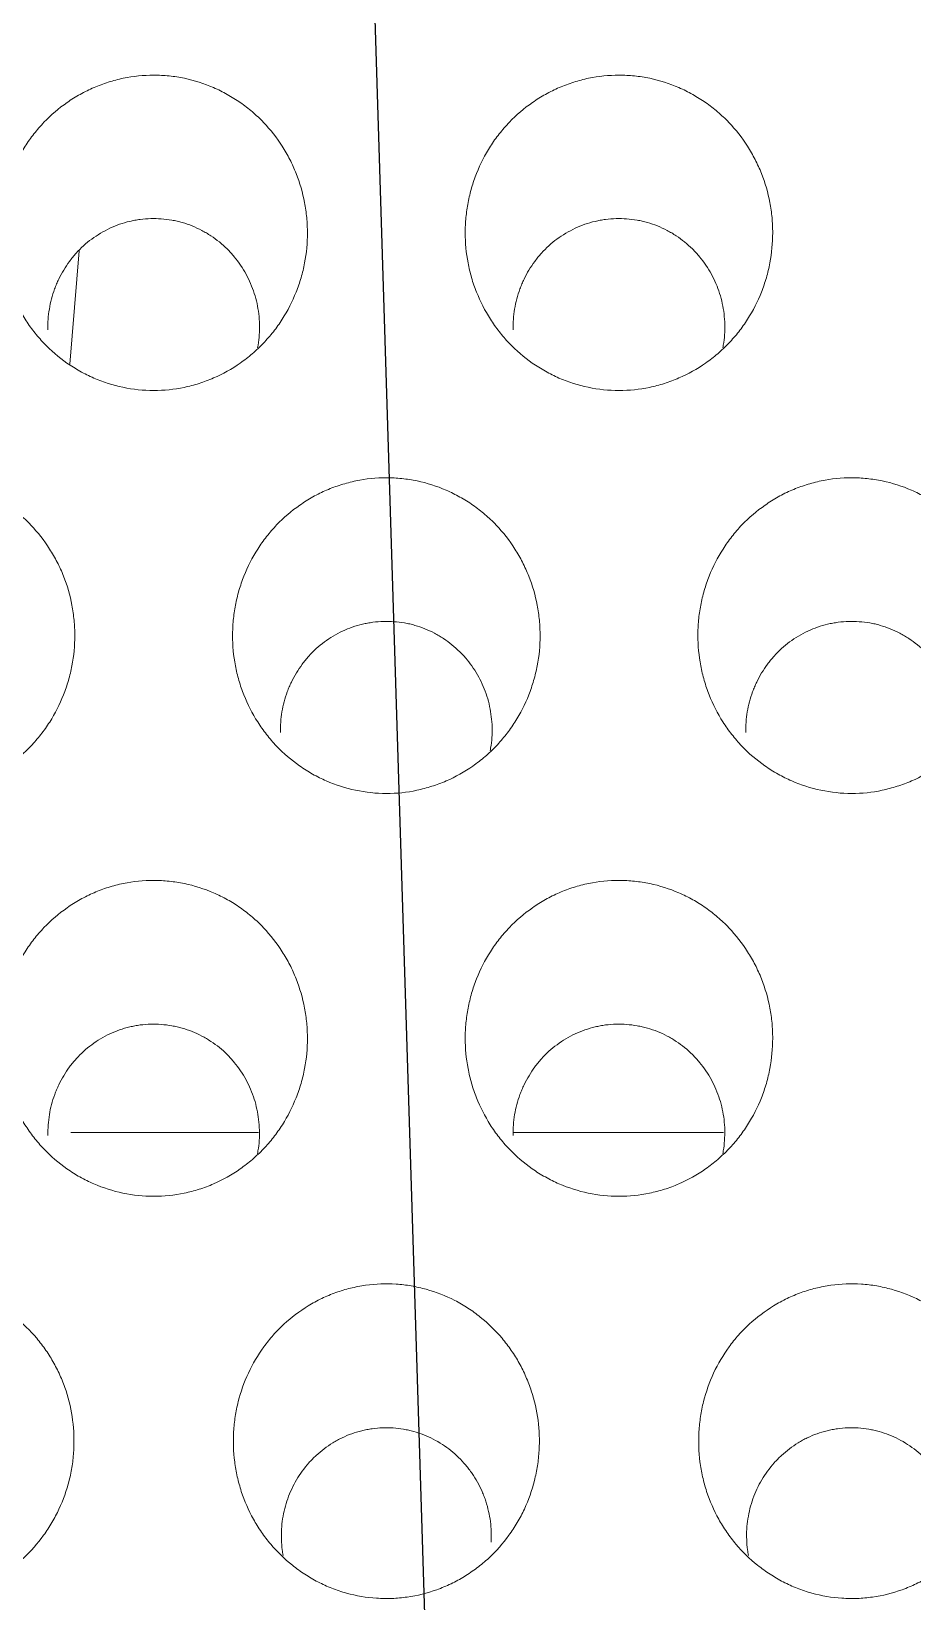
# Model space of a CAD drawing. Header units: inches. Extents: x 3778 to 56227, y -16914 to 35091.
# Drawn here: x 43046.24 to 43051.9, y -12658.7 to -12648.61 of the extents above; entities that cross this region are included whole.
import ezdxf

# ---------------------------------------------------------------- set-up
doc = ezdxf.new("R2010")
doc.units = ezdxf.units.IN
doc.header["$LTSCALE"] = 100
doc.header["$MEASUREMENT"] = 0
doc.linetypes.add('DH-HID2', pattern=[1.2, 0.8, -0.4])
doc.layers.add('2-con', color=2, linetype='Continuous')
doc.layers.add('FU-FURM', color=251, linetype='DH-HID2')
doc.layers.add('mark-B', color=2, linetype='Continuous', lineweight=20)

# ---------------------------------------------------------------- blocks, each defined once
blk = doc.blocks.new('cjscjdeh')
at = {"layer": 'FU-FURM', "color": 8}
blk.add_line((150890.7, 68218.259), (150896.858, 68019.703), dxfattribs=at)
blk = doc.blocks.new('무풍1WAY 대형')
at = {"layer": 'mark-B'}
for p, q in [((-365.283, -423.268), (-366.634, -423.268)), ((-362.442, -423.268), (-363.647, -423.268)), ((-362.437, -428.203), (-362.497, -428.929))]:
    blk.add_line(p, q, dxfattribs=at)
for points, knots in [([(-368.436, -421.226), (-368.44, -421.291), (-368.435, -421.42), (-368.407, -421.546), (-368.382, -421.623), (-368.376, -421.639), (-368.365, -421.669), (-368.346, -421.714), (-368.311, -421.787), (-368.277, -421.842), (-368.249, -421.882), (-368.239, -421.895), (-368.22, -421.921), (-368.209, -421.934), (-368.156, -421.997), (-368.11, -422.042), (-368.034, -422.103), (-368.007, -422.122), (-367.966, -422.149), (-367.952, -422.158), (-367.924, -422.174), (-367.909, -422.182), (-367.836, -422.22), (-367.776, -422.243), (-367.697, -422.265), (-367.681, -422.269), (-367.649, -422.276), (-367.633, -422.28), (-367.584, -422.288), (-367.551, -422.292), (-367.453, -422.298), (-367.388, -422.296), (-367.306, -422.284), (-367.29, -422.282), (-367.258, -422.275), (-367.209, -422.265), (-367.131, -422.241), (-367.071, -422.216), (-367.027, -422.195), (-367.012, -422.187), (-366.983, -422.171), (-366.969, -422.163), (-366.899, -422.12), (-366.847, -422.081), (-366.787, -422.026), (-366.775, -422.014), (-366.752, -421.991), (-366.741, -421.979), (-366.708, -421.942), (-366.688, -421.917), (-366.631, -421.838), (-366.598, -421.782), (-366.542, -421.663), (-366.521, -421.602), (-366.497, -421.508), (-366.491, -421.476), (-366.481, -421.412), (-366.477, -421.379), (-366.472, -421.282), (-366.474, -421.217), (-366.486, -421.121), (-366.492, -421.089), (-366.503, -421.041), (-366.507, -421.025), (-366.515, -420.994), (-366.52, -420.978), (-366.545, -420.901), (-366.571, -420.842), (-366.61, -420.771), (-366.619, -420.757), (-366.636, -420.729), (-366.645, -420.715), (-366.673, -420.675), (-366.692, -420.649), (-366.755, -420.574), (-366.801, -420.529), (-366.865, -420.478), (-366.879, -420.468), (-366.905, -420.448), (-366.946, -420.421), (-367.016, -420.38), (-367.076, -420.353), (-367.121, -420.335), (-367.137, -420.329), (-367.168, -420.319), (-367.184, -420.314), (-367.263, -420.292), (-367.328, -420.281), (-367.426, -420.275), (-367.458, -420.274), (-367.508, -420.276), (-367.525, -420.277), (-367.557, -420.28), (-367.574, -420.282), (-367.655, -420.293), (-367.718, -420.309), (-367.795, -420.337), (-367.811, -420.343), (-367.841, -420.356), (-367.886, -420.376), (-367.958, -420.415), (-368.012, -420.452), (-368.051, -420.481), (-368.064, -420.491), (-368.089, -420.513), (-368.101, -420.523), (-368.161, -420.579), (-368.205, -420.628), (-368.262, -420.707), (-368.28, -420.734), (-368.313, -420.791), (-368.328, -420.82), (-368.369, -420.908), (-368.391, -420.969), (-368.415, -421.064), (-368.421, -421.096), (-368.431, -421.16), (-368.435, -421.193), (-368.436, -421.226)], [0, 0, 0, 0, 0.03125, 0.0625, 0.0625, 0.070312, 0.070312, 0.078125, 0.09375, 0.109375, 0.109375, 0.117187, 0.117187, 0.125, 0.125, 0.15625, 0.15625, 0.171875, 0.171875, 0.179687, 0.179687, 0.1875, 0.1875, 0.21875, 0.21875, 0.226562, 0.226562, 0.234375, 0.234375, 0.25, 0.25, 0.28125, 0.28125, 0.289062, 0.289062, 0.296875, 0.3125, 0.328125, 0.328125, 0.335937, 0.335937, 0.34375, 0.34375, 0.375, 0.375, 0.382812, 0.382812, 0.390625, 0.390625, 0.40625, 0.40625, 0.4375, 0.4375, 0.46875, 0.46875, 0.484375, 0.484375, 0.5, 0.5, 0.53125, 0.53125, 0.546875, 0.546875, 0.554687, 0.554687, 0.5625, 0.5625, 0.59375, 0.59375, 0.601562, 0.601562, 0.609375, 0.609375, 0.625, 0.625, 0.65625, 0.65625, 0.664062, 0.664062, 0.671875, 0.6875, 0.703125, 0.703125, 0.710937, 0.710937, 0.71875, 0.71875, 0.75, 0.75, 0.765625, 0.765625, 0.773437, 0.773437, 0.78125, 0.78125, 0.8125, 0.8125, 0.820312, 0.820312, 0.828125, 0.84375, 0.859375, 0.859375, 0.867187, 0.867187, 0.875, 0.875, 0.90625, 0.90625, 0.921875, 0.921875, 0.9375, 0.9375, 0.96875, 0.96875, 0.984375, 0.984375, 1, 1, 1, 1]), ([(-365.449, -421.226), (-365.453, -421.291), (-365.448, -421.42), (-365.42, -421.546), (-365.394, -421.623), (-365.389, -421.639), (-365.377, -421.669), (-365.359, -421.714), (-365.323, -421.787), (-365.289, -421.842), (-365.261, -421.882), (-365.252, -421.895), (-365.232, -421.921), (-365.222, -421.934), (-365.169, -421.997), (-365.122, -422.042), (-365.046, -422.103), (-365.02, -422.122), (-364.979, -422.149), (-364.965, -422.158), (-364.936, -422.174), (-364.922, -422.182), (-364.849, -422.22), (-364.788, -422.243), (-364.709, -422.265), (-364.693, -422.269), (-364.661, -422.276), (-364.645, -422.28), (-364.596, -422.288), (-364.564, -422.292), (-364.466, -422.298), (-364.4, -422.296), (-364.319, -422.284), (-364.302, -422.282), (-364.27, -422.275), (-364.222, -422.265), (-364.144, -422.241), (-364.083, -422.216), (-364.039, -422.195), (-364.024, -422.187), (-363.995, -422.171), (-363.981, -422.163), (-363.911, -422.12), (-363.859, -422.081), (-363.799, -422.026), (-363.788, -422.014), (-363.765, -421.991), (-363.753, -421.979), (-363.721, -421.942), (-363.701, -421.917), (-363.643, -421.838), (-363.61, -421.782), (-363.555, -421.663), (-363.533, -421.602), (-363.51, -421.508), (-363.503, -421.476), (-363.493, -421.412), (-363.49, -421.379), (-363.484, -421.282), (-363.486, -421.217), (-363.499, -421.121), (-363.504, -421.089), (-363.515, -421.041), (-363.519, -421.025), (-363.528, -420.994), (-363.532, -420.978), (-363.558, -420.901), (-363.584, -420.842), (-363.623, -420.771), (-363.631, -420.757), (-363.648, -420.729), (-363.657, -420.715), (-363.685, -420.675), (-363.705, -420.649), (-363.768, -420.574), (-363.814, -420.529), (-363.878, -420.478), (-363.891, -420.468), (-363.918, -420.448), (-363.958, -420.421), (-364.029, -420.38), (-364.088, -420.353), (-364.134, -420.335), (-364.149, -420.329), (-364.181, -420.319), (-364.196, -420.314), (-364.276, -420.292), (-364.34, -420.281), (-364.438, -420.275), (-364.471, -420.274), (-364.52, -420.276), (-364.537, -420.277), (-364.57, -420.28), (-364.586, -420.282), (-364.667, -420.293), (-364.731, -420.309), (-364.808, -420.337), (-364.823, -420.343), (-364.854, -420.356), (-364.899, -420.376), (-364.97, -420.415), (-365.024, -420.452), (-365.063, -420.481), (-365.076, -420.491), (-365.102, -420.513), (-365.114, -420.523), (-365.174, -420.579), (-365.217, -420.628), (-365.274, -420.707), (-365.292, -420.734), (-365.326, -420.791), (-365.341, -420.82), (-365.382, -420.908), (-365.403, -420.969), (-365.427, -421.064), (-365.434, -421.096), (-365.444, -421.16), (-365.447, -421.193), (-365.449, -421.226)], [0, 0, 0, 0, 0.03125, 0.0625, 0.0625, 0.070313, 0.070313, 0.078125, 0.09375, 0.109375, 0.109375, 0.117188, 0.117188, 0.125, 0.125, 0.15625, 0.15625, 0.171875, 0.171875, 0.179688, 0.179688, 0.1875, 0.1875, 0.21875, 0.21875, 0.226563, 0.226563, 0.234375, 0.234375, 0.25, 0.25, 0.28125, 0.28125, 0.289063, 0.289063, 0.296875, 0.3125, 0.328125, 0.328125, 0.335938, 0.335938, 0.34375, 0.34375, 0.375, 0.375, 0.382813, 0.382813, 0.390625, 0.390625, 0.40625, 0.40625, 0.4375, 0.4375, 0.46875, 0.46875, 0.484375, 0.484375, 0.5, 0.5, 0.53125, 0.53125, 0.546875, 0.546875, 0.554688, 0.554688, 0.5625, 0.5625, 0.59375, 0.59375, 0.601563, 0.601563, 0.609375, 0.609375, 0.625, 0.625, 0.65625, 0.65625, 0.664063, 0.664063, 0.671875, 0.6875, 0.703125, 0.703125, 0.710938, 0.710938, 0.71875, 0.71875, 0.75, 0.75, 0.765625, 0.765625, 0.773438, 0.773438, 0.78125, 0.78125, 0.8125, 0.8125, 0.820313, 0.820313, 0.828125, 0.84375, 0.859375, 0.859375, 0.867188, 0.867188, 0.875, 0.875, 0.90625, 0.90625, 0.921875, 0.921875, 0.9375, 0.9375, 0.96875, 0.96875, 0.984375, 0.984375, 1, 1, 1, 1]), ([(-362.461, -421.226), (-362.465, -421.291), (-362.46, -421.42), (-362.432, -421.546), (-362.407, -421.623), (-362.401, -421.639), (-362.39, -421.669), (-362.371, -421.714), (-362.335, -421.787), (-362.301, -421.842), (-362.274, -421.882), (-362.264, -421.895), (-362.244, -421.921), (-362.234, -421.934), (-362.181, -421.997), (-362.135, -422.042), (-362.059, -422.103), (-362.032, -422.122), (-361.991, -422.149), (-361.977, -422.158), (-361.949, -422.174), (-361.934, -422.182), (-361.861, -422.22), (-361.801, -422.243), (-361.722, -422.265), (-361.706, -422.269), (-361.674, -422.276), (-361.657, -422.28), (-361.609, -422.288), (-361.576, -422.292), (-361.478, -422.298), (-361.413, -422.296), (-361.331, -422.284), (-361.315, -422.282), (-361.282, -422.275), (-361.234, -422.265), (-361.156, -422.241), (-361.096, -422.216), (-361.051, -422.195), (-361.037, -422.187), (-361.008, -422.171), (-360.994, -422.163), (-360.924, -422.12), (-360.872, -422.081), (-360.812, -422.026), (-360.8, -422.014), (-360.777, -421.991), (-360.766, -421.979), (-360.733, -421.942), (-360.713, -421.917), (-360.656, -421.838), (-360.623, -421.782), (-360.567, -421.663), (-360.546, -421.602), (-360.522, -421.508), (-360.516, -421.476), (-360.506, -421.412), (-360.502, -421.379), (-360.497, -421.282), (-360.499, -421.217), (-360.511, -421.121), (-360.517, -421.089), (-360.528, -421.041), (-360.532, -421.025), (-360.54, -420.994), (-360.545, -420.978), (-360.57, -420.901), (-360.596, -420.842), (-360.635, -420.771), (-360.644, -420.757), (-360.661, -420.729), (-360.67, -420.715), (-360.698, -420.675), (-360.717, -420.649), (-360.78, -420.574), (-360.826, -420.529), (-360.89, -420.478), (-360.903, -420.468), (-360.93, -420.448), (-360.971, -420.421), (-361.041, -420.38), (-361.101, -420.353), (-361.146, -420.335), (-361.162, -420.329), (-361.193, -420.319), (-361.209, -420.314), (-361.288, -420.292), (-361.353, -420.281), (-361.451, -420.275), (-361.483, -420.274), (-361.533, -420.276), (-361.549, -420.277), (-361.582, -420.28), (-361.599, -420.282), (-361.68, -420.293), (-361.743, -420.309), (-361.82, -420.337), (-361.836, -420.343), (-361.866, -420.356), (-361.911, -420.376), (-361.983, -420.415), (-362.037, -420.452), (-362.076, -420.481), (-362.089, -420.491), (-362.114, -420.513), (-362.126, -420.523), (-362.186, -420.579), (-362.229, -420.628), (-362.287, -420.707), (-362.305, -420.734), (-362.338, -420.791), (-362.353, -420.82), (-362.394, -420.908), (-362.416, -420.969), (-362.44, -421.064), (-362.446, -421.096), (-362.456, -421.16), (-362.46, -421.193), (-362.461, -421.226)], [0, 0, 0, 0, 0.03125, 0.0625, 0.0625, 0.070313, 0.070313, 0.078125, 0.09375, 0.109375, 0.109375, 0.117188, 0.117188, 0.125, 0.125, 0.15625, 0.15625, 0.171875, 0.171875, 0.179688, 0.179688, 0.1875, 0.1875, 0.21875, 0.21875, 0.226563, 0.226563, 0.234375, 0.234375, 0.25, 0.25, 0.28125, 0.28125, 0.289063, 0.289063, 0.296875, 0.3125, 0.328125, 0.328125, 0.335938, 0.335938, 0.34375, 0.34375, 0.375, 0.375, 0.382813, 0.382813, 0.390625, 0.390625, 0.40625, 0.40625, 0.4375, 0.4375, 0.46875, 0.46875, 0.484375, 0.484375, 0.5, 0.5, 0.53125, 0.53125, 0.546875, 0.546875, 0.554688, 0.554688, 0.5625, 0.5625, 0.59375, 0.59375, 0.601563, 0.601563, 0.609375, 0.609375, 0.625, 0.625, 0.65625, 0.65625, 0.664063, 0.664063, 0.671875, 0.6875, 0.703125, 0.703125, 0.710938, 0.710938, 0.71875, 0.71875, 0.75, 0.75, 0.765625, 0.765625, 0.773438, 0.773438, 0.78125, 0.78125, 0.8125, 0.8125, 0.820313, 0.820313, 0.828125, 0.84375, 0.859375, 0.859375, 0.867188, 0.867188, 0.875, 0.875, 0.90625, 0.90625, 0.921875, 0.921875, 0.9375, 0.9375, 0.96875, 0.96875, 0.984375, 0.984375, 1, 1, 1, 1]), ([(-366.793, -420.552), (-366.791, -420.564), (-366.789, -420.576), (-366.782, -420.631), (-366.78, -420.675), (-366.784, -420.742), (-366.787, -420.765), (-366.794, -420.809), (-366.798, -420.831), (-366.814, -420.895), (-366.829, -420.937), (-366.867, -421.019), (-366.89, -421.057), (-366.929, -421.111), (-366.943, -421.129), (-366.965, -421.154), (-366.973, -421.162), (-366.989, -421.178), (-366.997, -421.186), (-367.038, -421.224), (-367.074, -421.251), (-367.122, -421.28), (-367.131, -421.286), (-367.151, -421.297), (-367.161, -421.302), (-367.192, -421.317), (-367.233, -421.334), (-367.287, -421.35), (-367.32, -421.357), (-367.342, -421.362), (-367.353, -421.364), (-367.409, -421.371), (-367.454, -421.373), (-367.521, -421.369), (-367.544, -421.366), (-367.577, -421.36), (-367.588, -421.358), (-367.61, -421.353), (-367.621, -421.35), (-367.675, -421.335), (-367.717, -421.319), (-367.777, -421.288), (-367.797, -421.277), (-367.834, -421.252), (-367.853, -421.239), (-367.905, -421.197), (-367.937, -421.166), (-367.973, -421.123), (-367.98, -421.114), (-367.994, -421.096), (-368, -421.087), (-368.019, -421.06), (-368.042, -421.022), (-368.067, -420.972), (-368.08, -420.941), (-368.088, -420.92), (-368.091, -420.91), (-368.109, -420.856), (-368.128, -420.77), (-368.131, -420.682), (-368.129, -420.637)], [0, 0, 0, 0, 0.015264, 0.015264, 0.073189, 0.073189, 0.102152, 0.102152, 0.131115, 0.131115, 0.189041, 0.189041, 0.246966, 0.246966, 0.275929, 0.275929, 0.290411, 0.290411, 0.304892, 0.304892, 0.362818, 0.362818, 0.377299, 0.377299, 0.391781, 0.391781, 0.420743, 0.449706, 0.464188, 0.464188, 0.478669, 0.478669, 0.536595, 0.536595, 0.565558, 0.565558, 0.580039, 0.580039, 0.59452, 0.59452, 0.652446, 0.652446, 0.681409, 0.681409, 0.710372, 0.710372, 0.768297, 0.768297, 0.782779, 0.782779, 0.79726, 0.79726, 0.826223, 0.855186, 0.869667, 0.869667, 0.884149, 0.884149, 0.942074, 1, 1, 1, 1]), ([(-363.805, -420.552), (-363.803, -420.564), (-363.802, -420.576), (-363.794, -420.631), (-363.793, -420.675), (-363.797, -420.742), (-363.799, -420.765), (-363.806, -420.809), (-363.81, -420.831), (-363.827, -420.895), (-363.842, -420.937), (-363.88, -421.019), (-363.902, -421.057), (-363.942, -421.111), (-363.955, -421.129), (-363.978, -421.154), (-363.986, -421.162), (-364.001, -421.178), (-364.009, -421.186), (-364.051, -421.224), (-364.086, -421.251), (-364.134, -421.28), (-364.144, -421.286), (-364.164, -421.297), (-364.174, -421.302), (-364.204, -421.317), (-364.246, -421.334), (-364.299, -421.35), (-364.332, -421.357), (-364.355, -421.362), (-364.366, -421.364), (-364.422, -421.371), (-364.467, -421.373), (-364.534, -421.369), (-364.556, -421.366), (-364.59, -421.36), (-364.601, -421.358), (-364.623, -421.353), (-364.634, -421.35), (-364.688, -421.335), (-364.73, -421.319), (-364.789, -421.288), (-364.809, -421.277), (-364.847, -421.252), (-364.865, -421.239), (-364.917, -421.197), (-364.949, -421.166), (-364.985, -421.123), (-364.992, -421.114), (-365.006, -421.096), (-365.013, -421.087), (-365.032, -421.06), (-365.055, -421.022), (-365.079, -420.972), (-365.092, -420.941), (-365.1, -420.92), (-365.104, -420.91), (-365.121, -420.856), (-365.141, -420.77), (-365.144, -420.682), (-365.141, -420.637)], [0, 0, 0, 0, 0.015264, 0.015264, 0.073189, 0.073189, 0.102152, 0.102152, 0.131115, 0.131115, 0.189041, 0.189041, 0.246966, 0.246966, 0.275929, 0.275929, 0.290411, 0.290411, 0.304892, 0.304892, 0.362818, 0.362818, 0.377299, 0.377299, 0.391781, 0.391781, 0.420743, 0.449706, 0.464188, 0.464188, 0.478669, 0.478669, 0.536595, 0.536595, 0.565558, 0.565558, 0.580039, 0.580039, 0.59452, 0.59452, 0.652446, 0.652446, 0.681409, 0.681409, 0.710372, 0.710372, 0.768297, 0.768297, 0.782779, 0.782779, 0.79726, 0.79726, 0.826223, 0.855186, 0.869667, 0.869667, 0.884149, 0.884149, 0.942074, 1, 1, 1, 1]), ([(-365.962, -422.858), (-366.029, -422.858), (-366.094, -422.865), (-366.19, -422.885), (-366.222, -422.893), (-366.27, -422.908), (-366.285, -422.913), (-366.316, -422.925), (-366.332, -422.931), (-366.407, -422.964), (-366.464, -422.996), (-366.545, -423.053), (-366.571, -423.073), (-366.621, -423.116), (-366.668, -423.161), (-366.711, -423.21), (-366.741, -423.249), (-366.751, -423.262), (-366.77, -423.289), (-366.779, -423.303), (-366.823, -423.372), (-366.853, -423.43), (-366.889, -423.521), (-366.899, -423.552), (-366.913, -423.599), (-366.917, -423.615), (-366.925, -423.647), (-366.928, -423.663), (-366.943, -423.743), (-366.949, -423.807), (-366.949, -423.889), (-366.949, -423.905), (-366.947, -423.938), (-366.946, -423.954), (-366.942, -424.003), (-366.937, -424.035), (-366.919, -424.131), (-366.901, -424.193), (-366.865, -424.285), (-366.851, -424.315), (-366.822, -424.373), (-366.805, -424.401), (-366.753, -424.483), (-366.713, -424.535), (-366.656, -424.595), (-366.644, -424.606), (-366.62, -424.629), (-366.584, -424.662), (-366.52, -424.712), (-366.464, -424.747), (-366.421, -424.771), (-366.407, -424.779), (-366.377, -424.793), (-366.362, -424.8), (-366.286, -424.833), (-366.224, -424.853), (-366.127, -424.873), (-366.095, -424.878), (-366.029, -424.885), (-365.996, -424.887), (-365.897, -424.887), (-365.832, -424.88), (-365.751, -424.864), (-365.734, -424.86), (-365.702, -424.851), (-365.655, -424.838), (-365.578, -424.809), (-365.519, -424.78), (-365.462, -424.748), (-365.434, -424.73), (-365.353, -424.673), (-365.303, -424.631), (-365.247, -424.572), (-365.236, -424.56), (-365.214, -424.535), (-365.203, -424.522), (-365.173, -424.483), (-365.154, -424.456), (-365.101, -424.374), (-365.072, -424.316), (-365.042, -424.24), (-365.036, -424.224), (-365.025, -424.193), (-365.011, -424.146), (-364.992, -424.067), (-364.983, -424.003), (-364.978, -423.955), (-364.977, -423.938), (-364.975, -423.906), (-364.975, -423.889), (-364.975, -423.807), (-364.981, -423.743), (-364.999, -423.647), (-365.007, -423.615), (-365.02, -423.568), (-365.025, -423.552), (-365.036, -423.521), (-365.041, -423.506), (-365.071, -423.43), (-365.101, -423.372), (-365.153, -423.29), (-365.172, -423.263), (-365.213, -423.211), (-365.234, -423.186), (-365.302, -423.115), (-365.351, -423.072), (-365.419, -423.025), (-365.432, -423.016), (-365.46, -422.998), (-365.475, -422.99), (-365.518, -422.966), (-365.547, -422.951), (-365.637, -422.912), (-365.7, -422.892), (-365.83, -422.865), (-365.896, -422.858), (-365.962, -422.858)], [0, 0, 0, 0, 0.03125, 0.03125, 0.046875, 0.046875, 0.054688, 0.054688, 0.0625, 0.0625, 0.09375, 0.09375, 0.109375, 0.109375, 0.125, 0.140625, 0.140625, 0.148438, 0.148438, 0.15625, 0.15625, 0.1875, 0.1875, 0.203125, 0.203125, 0.210938, 0.210938, 0.21875, 0.21875, 0.25, 0.25, 0.257812, 0.257812, 0.265625, 0.265625, 0.28125, 0.28125, 0.3125, 0.3125, 0.328125, 0.328125, 0.34375, 0.34375, 0.375, 0.375, 0.382812, 0.382812, 0.390625, 0.40625, 0.421875, 0.421875, 0.429687, 0.429687, 0.4375, 0.4375, 0.46875, 0.46875, 0.484375, 0.484375, 0.5, 0.5, 0.53125, 0.53125, 0.539062, 0.539062, 0.546875, 0.5625, 0.578125, 0.578125, 0.59375, 0.59375, 0.625, 0.625, 0.632813, 0.632813, 0.640625, 0.640625, 0.65625, 0.65625, 0.6875, 0.6875, 0.695313, 0.695313, 0.703125, 0.71875, 0.734375, 0.734375, 0.742188, 0.742188, 0.75, 0.75, 0.78125, 0.78125, 0.796875, 0.796875, 0.804688, 0.804688, 0.8125, 0.8125, 0.84375, 0.84375, 0.859375, 0.859375, 0.875, 0.875, 0.90625, 0.90625, 0.914062, 0.914062, 0.921875, 0.921875, 0.9375, 0.9375, 0.96875, 0.96875, 1, 1, 1, 1]), ([(-362.975, -422.858), (-363.041, -422.858), (-363.107, -422.865), (-363.203, -422.885), (-363.235, -422.893), (-363.282, -422.908), (-363.298, -422.913), (-363.329, -422.925), (-363.344, -422.931), (-363.419, -422.964), (-363.476, -422.996), (-363.557, -423.053), (-363.584, -423.073), (-363.633, -423.116), (-363.681, -423.161), (-363.723, -423.21), (-363.754, -423.249), (-363.763, -423.262), (-363.782, -423.289), (-363.792, -423.303), (-363.836, -423.372), (-363.865, -423.43), (-363.901, -423.521), (-363.912, -423.552), (-363.925, -423.599), (-363.93, -423.615), (-363.937, -423.647), (-363.941, -423.663), (-363.956, -423.743), (-363.962, -423.807), (-363.962, -423.889), (-363.961, -423.905), (-363.96, -423.938), (-363.959, -423.954), (-363.954, -424.003), (-363.95, -424.035), (-363.931, -424.131), (-363.913, -424.193), (-363.877, -424.285), (-363.864, -424.315), (-363.834, -424.373), (-363.818, -424.401), (-363.765, -424.483), (-363.725, -424.535), (-363.668, -424.595), (-363.657, -424.606), (-363.633, -424.629), (-363.596, -424.662), (-363.532, -424.712), (-363.477, -424.747), (-363.434, -424.771), (-363.419, -424.779), (-363.389, -424.793), (-363.374, -424.8), (-363.299, -424.833), (-363.236, -424.853), (-363.14, -424.873), (-363.107, -424.878), (-363.041, -424.885), (-363.008, -424.887), (-362.909, -424.887), (-362.844, -424.88), (-362.763, -424.864), (-362.747, -424.86), (-362.715, -424.851), (-362.667, -424.838), (-362.591, -424.809), (-362.532, -424.78), (-362.474, -424.748), (-362.446, -424.73), (-362.365, -424.673), (-362.316, -424.631), (-362.259, -424.572), (-362.248, -424.56), (-362.226, -424.535), (-362.216, -424.522), (-362.185, -424.483), (-362.167, -424.456), (-362.114, -424.374), (-362.084, -424.316), (-362.054, -424.24), (-362.048, -424.224), (-362.038, -424.193), (-362.023, -424.146), (-362.004, -424.067), (-361.995, -424.003), (-361.99, -423.955), (-361.989, -423.938), (-361.988, -423.906), (-361.987, -423.889), (-361.987, -423.807), (-361.993, -423.743), (-362.012, -423.647), (-362.019, -423.615), (-362.033, -423.568), (-362.038, -423.552), (-362.048, -423.521), (-362.054, -423.506), (-362.084, -423.43), (-362.113, -423.372), (-362.166, -423.29), (-362.185, -423.263), (-362.225, -423.211), (-362.247, -423.186), (-362.314, -423.115), (-362.364, -423.072), (-362.431, -423.025), (-362.445, -423.016), (-362.473, -422.998), (-362.487, -422.99), (-362.53, -422.966), (-362.56, -422.951), (-362.65, -422.912), (-362.712, -422.892), (-362.842, -422.865), (-362.908, -422.858), (-362.975, -422.858)], [0, 0, 0, 0, 0.03125, 0.03125, 0.046875, 0.046875, 0.054687, 0.054687, 0.0625, 0.0625, 0.09375, 0.09375, 0.109375, 0.109375, 0.125, 0.140625, 0.140625, 0.148437, 0.148437, 0.15625, 0.15625, 0.1875, 0.1875, 0.203125, 0.203125, 0.210937, 0.210937, 0.21875, 0.21875, 0.25, 0.25, 0.257812, 0.257812, 0.265625, 0.265625, 0.28125, 0.28125, 0.3125, 0.3125, 0.328125, 0.328125, 0.34375, 0.34375, 0.375, 0.375, 0.382812, 0.382812, 0.390625, 0.40625, 0.421875, 0.421875, 0.429687, 0.429687, 0.4375, 0.4375, 0.46875, 0.46875, 0.484375, 0.484375, 0.5, 0.5, 0.53125, 0.53125, 0.539062, 0.539062, 0.546875, 0.5625, 0.578125, 0.578125, 0.59375, 0.59375, 0.625, 0.625, 0.632812, 0.632812, 0.640625, 0.640625, 0.65625, 0.65625, 0.6875, 0.6875, 0.695312, 0.695312, 0.703125, 0.71875, 0.734375, 0.734375, 0.742187, 0.742187, 0.75, 0.75, 0.78125, 0.78125, 0.796875, 0.796875, 0.804687, 0.804687, 0.8125, 0.8125, 0.84375, 0.84375, 0.859375, 0.859375, 0.875, 0.875, 0.90625, 0.90625, 0.914062, 0.914062, 0.921875, 0.921875, 0.9375, 0.9375, 0.96875, 0.96875, 1, 1, 1, 1]), ([(-366.629, -423.13), (-366.63, -423.137), (-366.631, -423.143), (-366.639, -423.194), (-366.642, -423.238), (-366.641, -423.306), (-366.639, -423.329), (-366.634, -423.373), (-366.63, -423.395), (-366.616, -423.461), (-366.602, -423.503), (-366.567, -423.587), (-366.545, -423.626), (-366.508, -423.682), (-366.494, -423.7), (-366.473, -423.726), (-366.465, -423.735), (-366.45, -423.752), (-366.442, -423.76), (-366.402, -423.8), (-366.367, -423.828), (-366.32, -423.859), (-366.31, -423.865), (-366.291, -423.877), (-366.281, -423.882), (-366.251, -423.898), (-366.21, -423.917), (-366.156, -423.935), (-366.123, -423.944), (-366.101, -423.949), (-366.09, -423.951), (-366.034, -423.961), (-365.989, -423.965), (-365.921, -423.963), (-365.898, -423.961), (-365.864, -423.957), (-365.853, -423.955), (-365.831, -423.951), (-365.82, -423.948), (-365.765, -423.935), (-365.722, -423.92), (-365.66, -423.892), (-365.64, -423.881), (-365.601, -423.858), (-365.583, -423.845), (-365.528, -423.805), (-365.495, -423.775), (-365.457, -423.733), (-365.45, -423.724), (-365.435, -423.706), (-365.428, -423.698), (-365.408, -423.671), (-365.384, -423.633), (-365.357, -423.584), (-365.343, -423.553), (-365.334, -423.532), (-365.33, -423.522), (-365.311, -423.469), (-365.288, -423.383), (-365.282, -423.294), (-365.283, -423.249)], [0, 0, 0, 0, 0.008601, 0.008601, 0.066919, 0.066919, 0.096078, 0.096078, 0.125236, 0.125236, 0.183554, 0.183554, 0.241872, 0.241872, 0.27103, 0.27103, 0.28561, 0.28561, 0.300189, 0.300189, 0.358507, 0.358507, 0.373086, 0.373086, 0.387666, 0.387666, 0.416824, 0.445983, 0.460562, 0.460562, 0.475142, 0.475142, 0.533459, 0.533459, 0.562618, 0.562618, 0.577198, 0.577198, 0.591777, 0.591777, 0.650095, 0.650095, 0.679253, 0.679253, 0.708412, 0.708412, 0.76673, 0.76673, 0.781309, 0.781309, 0.795889, 0.795889, 0.825047, 0.854206, 0.868785, 0.868785, 0.883365, 0.883365, 0.941682, 1, 1, 1, 1]), ([(-363.641, -423.13), (-363.642, -423.137), (-363.643, -423.143), (-363.652, -423.194), (-363.655, -423.238), (-363.653, -423.306), (-363.651, -423.329), (-363.646, -423.373), (-363.642, -423.395), (-363.628, -423.461), (-363.615, -423.503), (-363.579, -423.587), (-363.558, -423.626), (-363.52, -423.682), (-363.507, -423.7), (-363.485, -423.726), (-363.478, -423.735), (-363.462, -423.752), (-363.455, -423.76), (-363.415, -423.8), (-363.38, -423.828), (-363.332, -423.859), (-363.323, -423.865), (-363.303, -423.877), (-363.293, -423.882), (-363.263, -423.898), (-363.222, -423.917), (-363.169, -423.935), (-363.136, -423.944), (-363.114, -423.949), (-363.102, -423.951), (-363.046, -423.961), (-363.001, -423.965), (-362.933, -423.963), (-362.911, -423.961), (-362.877, -423.957), (-362.866, -423.955), (-362.843, -423.951), (-362.832, -423.948), (-362.777, -423.935), (-362.734, -423.92), (-362.673, -423.892), (-362.653, -423.881), (-362.614, -423.858), (-362.595, -423.845), (-362.541, -423.805), (-362.508, -423.775), (-362.47, -423.733), (-362.462, -423.724), (-362.448, -423.706), (-362.441, -423.698), (-362.421, -423.671), (-362.396, -423.633), (-362.369, -423.584), (-362.356, -423.553), (-362.347, -423.532), (-362.343, -423.522), (-362.323, -423.469), (-362.301, -423.383), (-362.295, -423.294), (-362.296, -423.249)], [0, 0, 0, 0, 0.008601, 0.008601, 0.066919, 0.066919, 0.096078, 0.096078, 0.125236, 0.125236, 0.183554, 0.183554, 0.241872, 0.241872, 0.27103, 0.27103, 0.28561, 0.28561, 0.300189, 0.300189, 0.358507, 0.358507, 0.373086, 0.373086, 0.387666, 0.387666, 0.416824, 0.445983, 0.460562, 0.460562, 0.475142, 0.475142, 0.533459, 0.533459, 0.562618, 0.562618, 0.577198, 0.577198, 0.591777, 0.591777, 0.650095, 0.650095, 0.679253, 0.679253, 0.708412, 0.708412, 0.76673, 0.76673, 0.781309, 0.781309, 0.795889, 0.795889, 0.825047, 0.854206, 0.868785, 0.868785, 0.883365, 0.883365, 0.941682, 1, 1, 1, 1]), ([(-367.456, -425.445), (-367.522, -425.445), (-367.588, -425.452), (-367.684, -425.472), (-367.716, -425.481), (-367.763, -425.496), (-367.779, -425.501), (-367.81, -425.513), (-367.825, -425.519), (-367.901, -425.552), (-367.958, -425.584), (-368.038, -425.64), (-368.065, -425.66), (-368.115, -425.703), (-368.162, -425.748), (-368.205, -425.798), (-368.235, -425.836), (-368.245, -425.849), (-368.264, -425.876), (-368.273, -425.89), (-368.317, -425.959), (-368.347, -426.017), (-368.382, -426.108), (-368.393, -426.139), (-368.407, -426.186), (-368.411, -426.202), (-368.418, -426.234), (-368.422, -426.249), (-368.437, -426.329), (-368.443, -426.394), (-368.443, -426.475), (-368.443, -426.492), (-368.441, -426.524), (-368.44, -426.541), (-368.435, -426.59), (-368.431, -426.622), (-368.413, -426.717), (-368.395, -426.78), (-368.359, -426.871), (-368.345, -426.901), (-368.315, -426.959), (-368.299, -426.987), (-368.247, -427.07), (-368.207, -427.121), (-368.15, -427.181), (-368.138, -427.192), (-368.114, -427.215), (-368.078, -427.248), (-368.013, -427.298), (-367.958, -427.333), (-367.915, -427.357), (-367.9, -427.364), (-367.871, -427.379), (-367.855, -427.386), (-367.78, -427.419), (-367.717, -427.439), (-367.621, -427.459), (-367.588, -427.464), (-367.522, -427.471), (-367.489, -427.473), (-367.391, -427.473), (-367.326, -427.466), (-367.244, -427.449), (-367.228, -427.445), (-367.196, -427.437), (-367.149, -427.423), (-367.072, -427.395), (-367.013, -427.366), (-366.956, -427.334), (-366.927, -427.316), (-366.847, -427.259), (-366.797, -427.217), (-366.74, -427.158), (-366.729, -427.146), (-366.708, -427.121), (-366.697, -427.108), (-366.667, -427.069), (-366.648, -427.042), (-366.595, -426.96), (-366.566, -426.902), (-366.535, -426.826), (-366.53, -426.811), (-366.519, -426.78), (-366.504, -426.733), (-366.486, -426.654), (-366.476, -426.59), (-366.472, -426.541), (-366.471, -426.525), (-366.469, -426.492), (-366.469, -426.476), (-366.469, -426.394), (-366.475, -426.329), (-366.493, -426.234), (-366.5, -426.202), (-366.514, -426.155), (-366.519, -426.139), (-366.53, -426.108), (-366.535, -426.093), (-366.565, -426.017), (-366.595, -425.959), (-366.647, -425.877), (-366.666, -425.85), (-366.707, -425.798), (-366.728, -425.773), (-366.796, -425.702), (-366.845, -425.66), (-366.913, -425.613), (-366.926, -425.604), (-366.954, -425.586), (-366.969, -425.577), (-367.012, -425.553), (-367.041, -425.539), (-367.131, -425.5), (-367.193, -425.48), (-367.324, -425.452), (-367.389, -425.445), (-367.456, -425.445)], [0, 0, 0, 0, 0.03125, 0.03125, 0.046875, 0.046875, 0.054687, 0.054687, 0.0625, 0.0625, 0.09375, 0.09375, 0.109375, 0.109375, 0.125, 0.140625, 0.140625, 0.148437, 0.148437, 0.15625, 0.15625, 0.1875, 0.1875, 0.203125, 0.203125, 0.210937, 0.210937, 0.21875, 0.21875, 0.25, 0.25, 0.257812, 0.257812, 0.265625, 0.265625, 0.28125, 0.28125, 0.3125, 0.3125, 0.328125, 0.328125, 0.34375, 0.34375, 0.375, 0.375, 0.382812, 0.382812, 0.390625, 0.40625, 0.421875, 0.421875, 0.429687, 0.429687, 0.4375, 0.4375, 0.46875, 0.46875, 0.484375, 0.484375, 0.5, 0.5, 0.53125, 0.53125, 0.539062, 0.539062, 0.546875, 0.5625, 0.578125, 0.578125, 0.59375, 0.59375, 0.625, 0.625, 0.632812, 0.632812, 0.640625, 0.640625, 0.65625, 0.65625, 0.6875, 0.6875, 0.695312, 0.695312, 0.703125, 0.71875, 0.734375, 0.734375, 0.742187, 0.742187, 0.75, 0.75, 0.78125, 0.78125, 0.796875, 0.796875, 0.804687, 0.804687, 0.8125, 0.8125, 0.84375, 0.84375, 0.859375, 0.859375, 0.875, 0.875, 0.90625, 0.90625, 0.914062, 0.914062, 0.921875, 0.921875, 0.9375, 0.9375, 0.96875, 0.96875, 1, 1, 1, 1]), ([(-364.468, -425.445), (-364.535, -425.445), (-364.6, -425.452), (-364.697, -425.472), (-364.728, -425.481), (-364.776, -425.496), (-364.791, -425.501), (-364.822, -425.513), (-364.838, -425.519), (-364.913, -425.552), (-364.97, -425.584), (-365.051, -425.64), (-365.077, -425.66), (-365.127, -425.703), (-365.174, -425.748), (-365.217, -425.798), (-365.247, -425.836), (-365.257, -425.849), (-365.276, -425.876), (-365.285, -425.89), (-365.33, -425.959), (-365.359, -426.017), (-365.395, -426.108), (-365.405, -426.139), (-365.419, -426.186), (-365.423, -426.202), (-365.431, -426.234), (-365.434, -426.249), (-365.45, -426.329), (-365.456, -426.394), (-365.456, -426.475), (-365.455, -426.492), (-365.454, -426.524), (-365.453, -426.541), (-365.448, -426.59), (-365.443, -426.622), (-365.425, -426.717), (-365.407, -426.78), (-365.371, -426.871), (-365.357, -426.901), (-365.328, -426.959), (-365.312, -426.987), (-365.259, -427.07), (-365.219, -427.121), (-365.162, -427.181), (-365.15, -427.192), (-365.126, -427.215), (-365.09, -427.248), (-365.026, -427.298), (-364.97, -427.333), (-364.927, -427.357), (-364.913, -427.364), (-364.883, -427.379), (-364.868, -427.386), (-364.792, -427.419), (-364.73, -427.439), (-364.633, -427.459), (-364.601, -427.464), (-364.535, -427.471), (-364.502, -427.473), (-364.403, -427.473), (-364.338, -427.466), (-364.257, -427.449), (-364.241, -427.445), (-364.209, -427.437), (-364.161, -427.423), (-364.084, -427.395), (-364.026, -427.366), (-363.968, -427.334), (-363.94, -427.316), (-363.859, -427.259), (-363.809, -427.217), (-363.753, -427.158), (-363.742, -427.146), (-363.72, -427.121), (-363.71, -427.108), (-363.679, -427.069), (-363.66, -427.042), (-363.608, -426.96), (-363.578, -426.902), (-363.548, -426.826), (-363.542, -426.811), (-363.532, -426.78), (-363.517, -426.733), (-363.498, -426.654), (-363.489, -426.59), (-363.484, -426.541), (-363.483, -426.525), (-363.482, -426.492), (-363.481, -426.476), (-363.481, -426.394), (-363.487, -426.329), (-363.505, -426.234), (-363.513, -426.202), (-363.527, -426.155), (-363.531, -426.139), (-363.542, -426.108), (-363.548, -426.093), (-363.578, -426.017), (-363.607, -425.959), (-363.66, -425.877), (-363.679, -425.85), (-363.719, -425.798), (-363.741, -425.773), (-363.808, -425.702), (-363.858, -425.66), (-363.925, -425.613), (-363.939, -425.604), (-363.967, -425.586), (-363.981, -425.577), (-364.024, -425.553), (-364.053, -425.539), (-364.143, -425.5), (-364.206, -425.48), (-364.336, -425.452), (-364.402, -425.445), (-364.468, -425.445)], [0, 0, 0, 0, 0.03125, 0.03125, 0.046875, 0.046875, 0.054688, 0.054688, 0.0625, 0.0625, 0.09375, 0.09375, 0.109375, 0.109375, 0.125, 0.140625, 0.140625, 0.148438, 0.148438, 0.15625, 0.15625, 0.1875, 0.1875, 0.203125, 0.203125, 0.210938, 0.210938, 0.21875, 0.21875, 0.25, 0.25, 0.257813, 0.257813, 0.265625, 0.265625, 0.28125, 0.28125, 0.3125, 0.3125, 0.328125, 0.328125, 0.34375, 0.34375, 0.375, 0.375, 0.382813, 0.382813, 0.390625, 0.40625, 0.421875, 0.421875, 0.429688, 0.429688, 0.4375, 0.4375, 0.46875, 0.46875, 0.484375, 0.484375, 0.5, 0.5, 0.53125, 0.53125, 0.539063, 0.539063, 0.546875, 0.5625, 0.578125, 0.578125, 0.59375, 0.59375, 0.625, 0.625, 0.632813, 0.632813, 0.640625, 0.640625, 0.65625, 0.65625, 0.6875, 0.6875, 0.695313, 0.695313, 0.703125, 0.71875, 0.734375, 0.734375, 0.742188, 0.742188, 0.75, 0.75, 0.78125, 0.78125, 0.796875, 0.796875, 0.804688, 0.804688, 0.8125, 0.8125, 0.84375, 0.84375, 0.859375, 0.859375, 0.875, 0.875, 0.90625, 0.90625, 0.914063, 0.914063, 0.921875, 0.921875, 0.9375, 0.9375, 0.96875, 0.96875, 1, 1, 1, 1]), ([(-361.481, -425.445), (-361.547, -425.445), (-361.613, -425.452), (-361.709, -425.472), (-361.741, -425.481), (-361.788, -425.496), (-361.804, -425.501), (-361.835, -425.513), (-361.85, -425.519), (-361.925, -425.552), (-361.983, -425.584), (-362.063, -425.64), (-362.09, -425.66), (-362.139, -425.703), (-362.187, -425.748), (-362.23, -425.798), (-362.26, -425.836), (-362.27, -425.849), (-362.289, -425.876), (-362.298, -425.89), (-362.342, -425.959), (-362.371, -426.017), (-362.407, -426.108), (-362.418, -426.139), (-362.432, -426.186), (-362.436, -426.202), (-362.443, -426.234), (-362.447, -426.249), (-362.462, -426.329), (-362.468, -426.394), (-362.468, -426.475), (-362.468, -426.492), (-362.466, -426.524), (-362.465, -426.541), (-362.46, -426.59), (-362.456, -426.622), (-362.438, -426.717), (-362.42, -426.78), (-362.384, -426.871), (-362.37, -426.901), (-362.34, -426.959), (-362.324, -426.987), (-362.272, -427.07), (-362.231, -427.121), (-362.174, -427.181), (-362.163, -427.192), (-362.139, -427.215), (-362.102, -427.248), (-362.038, -427.298), (-361.983, -427.333), (-361.94, -427.357), (-361.925, -427.364), (-361.895, -427.379), (-361.88, -427.386), (-361.805, -427.419), (-361.742, -427.439), (-361.646, -427.459), (-361.613, -427.464), (-361.547, -427.471), (-361.514, -427.473), (-361.416, -427.473), (-361.35, -427.466), (-361.269, -427.449), (-361.253, -427.445), (-361.221, -427.437), (-361.174, -427.423), (-361.097, -427.395), (-361.038, -427.366), (-360.981, -427.334), (-360.952, -427.316), (-360.871, -427.259), (-360.822, -427.217), (-360.765, -427.158), (-360.754, -427.146), (-360.733, -427.121), (-360.722, -427.108), (-360.692, -427.069), (-360.673, -427.042), (-360.62, -426.96), (-360.591, -426.902), (-360.56, -426.826), (-360.555, -426.811), (-360.544, -426.78), (-360.529, -426.733), (-360.51, -426.654), (-360.501, -426.59), (-360.497, -426.541), (-360.496, -426.525), (-360.494, -426.492), (-360.494, -426.476), (-360.494, -426.394), (-360.5, -426.329), (-360.518, -426.234), (-360.525, -426.202), (-360.539, -426.155), (-360.544, -426.139), (-360.555, -426.108), (-360.56, -426.093), (-360.59, -426.017), (-360.62, -425.959), (-360.672, -425.877), (-360.691, -425.85), (-360.732, -425.798), (-360.753, -425.773), (-360.821, -425.702), (-360.87, -425.66), (-360.937, -425.613), (-360.951, -425.604), (-360.979, -425.586), (-360.993, -425.577), (-361.037, -425.553), (-361.066, -425.539), (-361.156, -425.5), (-361.218, -425.48), (-361.349, -425.452), (-361.414, -425.445), (-361.481, -425.445)], [0, 0, 0, 0, 0.03125, 0.03125, 0.046875, 0.046875, 0.054687, 0.054687, 0.0625, 0.0625, 0.09375, 0.09375, 0.109375, 0.109375, 0.125, 0.140625, 0.140625, 0.148437, 0.148437, 0.15625, 0.15625, 0.1875, 0.1875, 0.203125, 0.203125, 0.210937, 0.210937, 0.21875, 0.21875, 0.25, 0.25, 0.257812, 0.257812, 0.265625, 0.265625, 0.28125, 0.28125, 0.3125, 0.3125, 0.328125, 0.328125, 0.34375, 0.34375, 0.375, 0.375, 0.382812, 0.382812, 0.390625, 0.40625, 0.421875, 0.421875, 0.429687, 0.429687, 0.4375, 0.4375, 0.46875, 0.46875, 0.484375, 0.484375, 0.5, 0.5, 0.53125, 0.53125, 0.539062, 0.539062, 0.546875, 0.5625, 0.578125, 0.578125, 0.59375, 0.59375, 0.625, 0.625, 0.632812, 0.632812, 0.640625, 0.640625, 0.65625, 0.65625, 0.6875, 0.6875, 0.695312, 0.695312, 0.703125, 0.71875, 0.734375, 0.734375, 0.742187, 0.742187, 0.75, 0.75, 0.78125, 0.78125, 0.796875, 0.796875, 0.804687, 0.804687, 0.8125, 0.8125, 0.84375, 0.84375, 0.859375, 0.859375, 0.875, 0.875, 0.90625, 0.90625, 0.914062, 0.914062, 0.921875, 0.921875, 0.9375, 0.9375, 0.96875, 0.96875, 1, 1, 1, 1]), ([(-368.123, -425.718), (-368.124, -425.724), (-368.125, -425.731), (-368.133, -425.781), (-368.136, -425.826), (-368.135, -425.893), (-368.133, -425.916), (-368.128, -425.96), (-368.124, -425.982), (-368.11, -426.048), (-368.096, -426.091), (-368.061, -426.174), (-368.039, -426.213), (-368.002, -426.269), (-367.988, -426.287), (-367.966, -426.313), (-367.959, -426.322), (-367.944, -426.339), (-367.936, -426.347), (-367.896, -426.386), (-367.861, -426.415), (-367.814, -426.446), (-367.804, -426.452), (-367.785, -426.463), (-367.775, -426.469), (-367.744, -426.485), (-367.703, -426.504), (-367.65, -426.522), (-367.617, -426.531), (-367.595, -426.536), (-367.584, -426.538), (-367.527, -426.548), (-367.482, -426.551), (-367.415, -426.549), (-367.392, -426.548), (-367.358, -426.543), (-367.347, -426.541), (-367.324, -426.537), (-367.313, -426.535), (-367.258, -426.522), (-367.216, -426.507), (-367.154, -426.478), (-367.134, -426.468), (-367.095, -426.444), (-367.076, -426.432), (-367.022, -426.392), (-366.989, -426.362), (-366.951, -426.319), (-366.943, -426.311), (-366.929, -426.293), (-366.922, -426.284), (-366.902, -426.257), (-366.877, -426.22), (-366.851, -426.171), (-366.837, -426.14), (-366.828, -426.119), (-366.824, -426.109), (-366.804, -426.056), (-366.782, -425.97), (-366.776, -425.881), (-366.777, -425.836)], [0, 0, 0, 0, 0.008485, 0.008485, 0.06681, 0.06681, 0.095972, 0.095972, 0.125134, 0.125134, 0.183458, 0.183458, 0.241783, 0.241783, 0.270945, 0.270945, 0.285526, 0.285526, 0.300107, 0.300107, 0.358432, 0.358432, 0.373013, 0.373013, 0.387594, 0.387594, 0.416756, 0.445918, 0.460499, 0.460499, 0.47508, 0.47508, 0.533405, 0.533405, 0.562567, 0.562567, 0.577148, 0.577148, 0.591729, 0.591729, 0.650054, 0.650054, 0.679216, 0.679216, 0.708378, 0.708378, 0.766702, 0.766702, 0.781283, 0.781283, 0.795865, 0.795865, 0.825027, 0.854189, 0.86877, 0.86877, 0.883351, 0.883351, 0.941676, 1, 1, 1, 1]), ([(-365.135, -425.718), (-365.136, -425.724), (-365.137, -425.731), (-365.146, -425.781), (-365.149, -425.826), (-365.147, -425.893), (-365.145, -425.916), (-365.14, -425.96), (-365.136, -425.982), (-365.122, -426.048), (-365.109, -426.091), (-365.073, -426.174), (-365.052, -426.213), (-365.014, -426.269), (-365.001, -426.287), (-364.979, -426.313), (-364.971, -426.322), (-364.956, -426.339), (-364.948, -426.347), (-364.908, -426.386), (-364.873, -426.415), (-364.826, -426.446), (-364.817, -426.452), (-364.797, -426.463), (-364.787, -426.469), (-364.757, -426.485), (-364.716, -426.504), (-364.662, -426.522), (-364.63, -426.531), (-364.607, -426.536), (-364.596, -426.538), (-364.54, -426.548), (-364.495, -426.551), (-364.427, -426.549), (-364.405, -426.548), (-364.371, -426.543), (-364.359, -426.541), (-364.337, -426.537), (-364.326, -426.535), (-364.271, -426.522), (-364.228, -426.507), (-364.167, -426.478), (-364.146, -426.468), (-364.107, -426.444), (-364.089, -426.432), (-364.035, -426.392), (-364.001, -426.362), (-363.963, -426.319), (-363.956, -426.311), (-363.941, -426.293), (-363.935, -426.284), (-363.915, -426.257), (-363.89, -426.22), (-363.863, -426.171), (-363.849, -426.14), (-363.84, -426.119), (-363.836, -426.109), (-363.817, -426.056), (-363.794, -425.97), (-363.788, -425.881), (-363.789, -425.836)], [0, 0, 0, 0, 0.008485, 0.008485, 0.06681, 0.06681, 0.095972, 0.095972, 0.125134, 0.125134, 0.183458, 0.183458, 0.241783, 0.241783, 0.270945, 0.270945, 0.285526, 0.285526, 0.300107, 0.300107, 0.358432, 0.358432, 0.373013, 0.373013, 0.387594, 0.387594, 0.416756, 0.445918, 0.460499, 0.460499, 0.47508, 0.47508, 0.533405, 0.533405, 0.562567, 0.562567, 0.577148, 0.577148, 0.591729, 0.591729, 0.650054, 0.650054, 0.679216, 0.679216, 0.708378, 0.708378, 0.766702, 0.766702, 0.781283, 0.781283, 0.795865, 0.795865, 0.825027, 0.854189, 0.86877, 0.86877, 0.883351, 0.883351, 0.941676, 1, 1, 1, 1]), ([(-365.962, -428.033), (-366.029, -428.033), (-366.094, -428.04), (-366.19, -428.06), (-366.222, -428.068), (-366.269, -428.083), (-366.285, -428.089), (-366.316, -428.1), (-366.331, -428.107), (-366.407, -428.139), (-366.464, -428.171), (-366.545, -428.228), (-366.571, -428.248), (-366.621, -428.291), (-366.668, -428.336), (-366.711, -428.385), (-366.741, -428.423), (-366.751, -428.437), (-366.77, -428.463), (-366.779, -428.477), (-366.823, -428.546), (-366.853, -428.604), (-366.889, -428.695), (-366.899, -428.726), (-366.913, -428.773), (-366.917, -428.789), (-366.925, -428.82), (-366.928, -428.836), (-366.943, -428.916), (-366.949, -428.981), (-366.949, -429.062), (-366.949, -429.078), (-366.947, -429.111), (-366.946, -429.127), (-366.942, -429.176), (-366.937, -429.208), (-366.919, -429.304), (-366.901, -429.366), (-366.865, -429.457), (-366.851, -429.487), (-366.821, -429.546), (-366.805, -429.574), (-366.753, -429.656), (-366.713, -429.707), (-366.656, -429.767), (-366.644, -429.778), (-366.62, -429.801), (-366.584, -429.834), (-366.519, -429.884), (-366.464, -429.918), (-366.421, -429.942), (-366.406, -429.95), (-366.377, -429.965), (-366.362, -429.972), (-366.286, -430.005), (-366.224, -430.024), (-366.127, -430.045), (-366.095, -430.05), (-366.028, -430.057), (-365.996, -430.058), (-365.897, -430.058), (-365.832, -430.052), (-365.751, -430.035), (-365.735, -430.031), (-365.703, -430.023), (-365.655, -430.009), (-365.578, -429.98), (-365.52, -429.951), (-365.462, -429.919), (-365.434, -429.902), (-365.353, -429.845), (-365.303, -429.803), (-365.247, -429.744), (-365.236, -429.732), (-365.214, -429.707), (-365.204, -429.694), (-365.173, -429.655), (-365.154, -429.629), (-365.102, -429.546), (-365.072, -429.489), (-365.042, -429.412), (-365.036, -429.397), (-365.025, -429.366), (-365.011, -429.319), (-364.992, -429.241), (-364.983, -429.176), (-364.978, -429.128), (-364.977, -429.111), (-364.975, -429.079), (-364.975, -429.062), (-364.975, -428.981), (-364.981, -428.916), (-364.999, -428.821), (-365.007, -428.789), (-365.02, -428.742), (-365.025, -428.726), (-365.036, -428.695), (-365.042, -428.68), (-365.072, -428.604), (-365.101, -428.546), (-365.154, -428.464), (-365.173, -428.437), (-365.213, -428.385), (-365.235, -428.361), (-365.302, -428.29), (-365.352, -428.247), (-365.419, -428.2), (-365.433, -428.191), (-365.461, -428.173), (-365.475, -428.165), (-365.518, -428.141), (-365.547, -428.126), (-365.637, -428.087), (-365.7, -428.067), (-365.83, -428.04), (-365.896, -428.033), (-365.962, -428.033)], [0, 0, 0, 0, 0.03125, 0.03125, 0.046875, 0.046875, 0.054688, 0.054688, 0.0625, 0.0625, 0.09375, 0.09375, 0.109375, 0.109375, 0.125, 0.140625, 0.140625, 0.148438, 0.148438, 0.15625, 0.15625, 0.1875, 0.1875, 0.203125, 0.203125, 0.210938, 0.210938, 0.21875, 0.21875, 0.25, 0.25, 0.257813, 0.257813, 0.265625, 0.265625, 0.28125, 0.28125, 0.3125, 0.3125, 0.328125, 0.328125, 0.34375, 0.34375, 0.375, 0.375, 0.382813, 0.382813, 0.390625, 0.40625, 0.421875, 0.421875, 0.429688, 0.429688, 0.4375, 0.4375, 0.46875, 0.46875, 0.484375, 0.484375, 0.5, 0.5, 0.53125, 0.53125, 0.539063, 0.539063, 0.546875, 0.5625, 0.578125, 0.578125, 0.59375, 0.59375, 0.625, 0.625, 0.632813, 0.632813, 0.640625, 0.640625, 0.65625, 0.65625, 0.6875, 0.6875, 0.695313, 0.695313, 0.703125, 0.71875, 0.734375, 0.734375, 0.742188, 0.742188, 0.75, 0.75, 0.78125, 0.78125, 0.796875, 0.796875, 0.804688, 0.804688, 0.8125, 0.8125, 0.84375, 0.84375, 0.859375, 0.859375, 0.875, 0.875, 0.90625, 0.90625, 0.914063, 0.914063, 0.921875, 0.921875, 0.9375, 0.9375, 0.96875, 0.96875, 1, 1, 1, 1]), ([(-362.975, -428.033), (-363.041, -428.033), (-363.106, -428.04), (-363.203, -428.06), (-363.234, -428.068), (-363.282, -428.083), (-363.297, -428.089), (-363.328, -428.1), (-363.344, -428.107), (-363.419, -428.139), (-363.476, -428.171), (-363.557, -428.228), (-363.583, -428.248), (-363.633, -428.291), (-363.68, -428.336), (-363.723, -428.385), (-363.753, -428.423), (-363.763, -428.437), (-363.782, -428.463), (-363.791, -428.477), (-363.836, -428.546), (-363.865, -428.604), (-363.901, -428.695), (-363.912, -428.726), (-363.925, -428.773), (-363.93, -428.789), (-363.937, -428.82), (-363.941, -428.836), (-363.956, -428.916), (-363.962, -428.981), (-363.962, -429.062), (-363.961, -429.078), (-363.96, -429.111), (-363.959, -429.127), (-363.954, -429.176), (-363.95, -429.208), (-363.931, -429.304), (-363.913, -429.366), (-363.877, -429.457), (-363.864, -429.487), (-363.834, -429.546), (-363.818, -429.574), (-363.765, -429.656), (-363.725, -429.707), (-363.668, -429.767), (-363.656, -429.778), (-363.633, -429.801), (-363.596, -429.834), (-363.532, -429.884), (-363.476, -429.918), (-363.433, -429.942), (-363.419, -429.95), (-363.389, -429.965), (-363.374, -429.972), (-363.298, -430.005), (-363.236, -430.024), (-363.14, -430.045), (-363.107, -430.05), (-363.041, -430.057), (-363.008, -430.058), (-362.909, -430.058), (-362.844, -430.052), (-362.763, -430.035), (-362.747, -430.031), (-362.715, -430.023), (-362.667, -430.009), (-362.591, -429.98), (-362.532, -429.951), (-362.474, -429.919), (-362.446, -429.902), (-362.365, -429.845), (-362.316, -429.803), (-362.259, -429.744), (-362.248, -429.732), (-362.227, -429.707), (-362.216, -429.694), (-362.186, -429.655), (-362.167, -429.629), (-362.114, -429.546), (-362.084, -429.489), (-362.054, -429.412), (-362.049, -429.397), (-362.038, -429.366), (-362.023, -429.319), (-362.004, -429.241), (-361.995, -429.176), (-361.991, -429.128), (-361.989, -429.111), (-361.988, -429.079), (-361.987, -429.062), (-361.987, -428.981), (-361.994, -428.916), (-362.012, -428.821), (-362.019, -428.789), (-362.033, -428.742), (-362.038, -428.726), (-362.048, -428.695), (-362.054, -428.68), (-362.084, -428.604), (-362.114, -428.546), (-362.166, -428.464), (-362.185, -428.437), (-362.226, -428.385), (-362.247, -428.361), (-362.315, -428.29), (-362.364, -428.247), (-362.431, -428.2), (-362.445, -428.191), (-362.473, -428.173), (-362.487, -428.165), (-362.53, -428.141), (-362.56, -428.126), (-362.65, -428.087), (-362.712, -428.067), (-362.842, -428.04), (-362.908, -428.033), (-362.975, -428.033)], [0, 0, 0, 0, 0.03125, 0.03125, 0.046875, 0.046875, 0.054687, 0.054687, 0.0625, 0.0625, 0.09375, 0.09375, 0.109375, 0.109375, 0.125, 0.140625, 0.140625, 0.148437, 0.148437, 0.15625, 0.15625, 0.1875, 0.1875, 0.203125, 0.203125, 0.210937, 0.210937, 0.21875, 0.21875, 0.25, 0.25, 0.257812, 0.257812, 0.265625, 0.265625, 0.28125, 0.28125, 0.3125, 0.3125, 0.328125, 0.328125, 0.34375, 0.34375, 0.375, 0.375, 0.382812, 0.382812, 0.390625, 0.40625, 0.421875, 0.421875, 0.429687, 0.429687, 0.4375, 0.4375, 0.46875, 0.46875, 0.484375, 0.484375, 0.5, 0.5, 0.53125, 0.53125, 0.539062, 0.539062, 0.546875, 0.5625, 0.578125, 0.578125, 0.59375, 0.59375, 0.625, 0.625, 0.632812, 0.632812, 0.640625, 0.640625, 0.65625, 0.65625, 0.6875, 0.6875, 0.695312, 0.695312, 0.703125, 0.71875, 0.734375, 0.734375, 0.742187, 0.742187, 0.75, 0.75, 0.78125, 0.78125, 0.796875, 0.796875, 0.804687, 0.804687, 0.8125, 0.8125, 0.84375, 0.84375, 0.859375, 0.859375, 0.875, 0.875, 0.90625, 0.90625, 0.914062, 0.914062, 0.921875, 0.921875, 0.9375, 0.9375, 0.96875, 0.96875, 1, 1, 1, 1]), ([(-366.629, -428.306), (-366.63, -428.312), (-366.631, -428.318), (-366.64, -428.369), (-366.643, -428.413), (-366.641, -428.48), (-366.639, -428.503), (-366.634, -428.548), (-366.63, -428.57), (-366.616, -428.635), (-366.603, -428.678), (-366.567, -428.761), (-366.546, -428.8), (-366.508, -428.856), (-366.494, -428.874), (-366.473, -428.9), (-366.465, -428.909), (-366.45, -428.926), (-366.442, -428.934), (-366.402, -428.973), (-366.367, -429.002), (-366.32, -429.033), (-366.31, -429.039), (-366.291, -429.05), (-366.281, -429.056), (-366.251, -429.072), (-366.209, -429.091), (-366.156, -429.109), (-366.123, -429.117), (-366.101, -429.123), (-366.09, -429.125), (-366.034, -429.135), (-365.989, -429.138), (-365.921, -429.136), (-365.898, -429.134), (-365.864, -429.13), (-365.853, -429.128), (-365.831, -429.124), (-365.82, -429.122), (-365.764, -429.109), (-365.722, -429.094), (-365.66, -429.065), (-365.64, -429.054), (-365.601, -429.031), (-365.582, -429.019), (-365.528, -428.979), (-365.495, -428.948), (-365.457, -428.906), (-365.449, -428.898), (-365.435, -428.88), (-365.428, -428.871), (-365.408, -428.844), (-365.383, -428.807), (-365.357, -428.758), (-365.343, -428.727), (-365.334, -428.707), (-365.33, -428.696), (-365.311, -428.643), (-365.288, -428.557), (-365.282, -428.468), (-365.283, -428.423)], [0, 0, 0, 0, 0.008341, 0.008341, 0.066674, 0.066674, 0.09584, 0.09584, 0.125007, 0.125007, 0.18334, 0.18334, 0.241673, 0.241673, 0.270839, 0.270839, 0.285422, 0.285422, 0.300005, 0.300005, 0.358338, 0.358338, 0.372922, 0.372922, 0.387505, 0.387505, 0.416671, 0.445838, 0.460421, 0.460421, 0.475004, 0.475004, 0.533337, 0.533337, 0.562503, 0.562503, 0.577087, 0.577087, 0.59167, 0.59167, 0.650003, 0.650003, 0.679169, 0.679169, 0.708336, 0.708336, 0.766668, 0.766668, 0.781252, 0.781252, 0.795835, 0.795835, 0.825001, 0.854168, 0.868751, 0.868751, 0.883334, 0.883334, 0.941667, 1, 1, 1, 1]), ([(-363.641, -428.306), (-363.643, -428.312), (-363.644, -428.318), (-363.652, -428.369), (-363.655, -428.413), (-363.653, -428.48), (-363.652, -428.503), (-363.646, -428.548), (-363.643, -428.57), (-363.628, -428.635), (-363.615, -428.678), (-363.579, -428.761), (-363.558, -428.8), (-363.52, -428.856), (-363.507, -428.874), (-363.485, -428.9), (-363.478, -428.909), (-363.462, -428.926), (-363.455, -428.934), (-363.414, -428.973), (-363.38, -429.002), (-363.332, -429.033), (-363.323, -429.039), (-363.303, -429.05), (-363.293, -429.056), (-363.263, -429.072), (-363.222, -429.091), (-363.169, -429.109), (-363.136, -429.117), (-363.114, -429.123), (-363.102, -429.125), (-363.046, -429.135), (-363.001, -429.138), (-362.933, -429.136), (-362.911, -429.134), (-362.877, -429.13), (-362.865, -429.128), (-362.843, -429.124), (-362.832, -429.122), (-362.777, -429.109), (-362.734, -429.094), (-362.673, -429.065), (-362.653, -429.054), (-362.614, -429.031), (-362.595, -429.019), (-362.541, -428.979), (-362.507, -428.948), (-362.469, -428.906), (-362.462, -428.898), (-362.448, -428.88), (-362.441, -428.871), (-362.421, -428.844), (-362.396, -428.807), (-362.369, -428.758), (-362.355, -428.727), (-362.347, -428.707), (-362.342, -428.696), (-362.323, -428.643), (-362.301, -428.557), (-362.294, -428.468), (-362.295, -428.423)], [0, 0, 0, 0, 0.008341, 0.008341, 0.066674, 0.066674, 0.09584, 0.09584, 0.125007, 0.125007, 0.18334, 0.18334, 0.241673, 0.241673, 0.270839, 0.270839, 0.285422, 0.285422, 0.300005, 0.300005, 0.358338, 0.358338, 0.372922, 0.372922, 0.387505, 0.387505, 0.416671, 0.445838, 0.460421, 0.460421, 0.475004, 0.475004, 0.533337, 0.533337, 0.562503, 0.562503, 0.577087, 0.577087, 0.59167, 0.59167, 0.650003, 0.650003, 0.679169, 0.679169, 0.708336, 0.708336, 0.766668, 0.766668, 0.781252, 0.781252, 0.795835, 0.795835, 0.825001, 0.854168, 0.868751, 0.868751, 0.883334, 0.883334, 0.941667, 1, 1, 1, 1])]:
    blk.add_open_spline(points, degree=3, knots=knots, dxfattribs=at)
blk = doc.blocks.new('dpdjzjs')
at = {"layer": 'mark-B', "rotation": 180}
blk.add_blockref('무풍1WAY 대형', (178654.915, 88751.491), dxfattribs=at)

msp = doc.modelspace()

# ---------------------------------------------------------------- block references
msp.add_blockref('cjscjdeh', (-107842.967, -80843.836))
at = {"layer": '2-con'}
msp.add_blockref('dpdjzjs', (-135970.865, -101830.442), dxfattribs=at)

doc.saveas('drawing.dxf')
